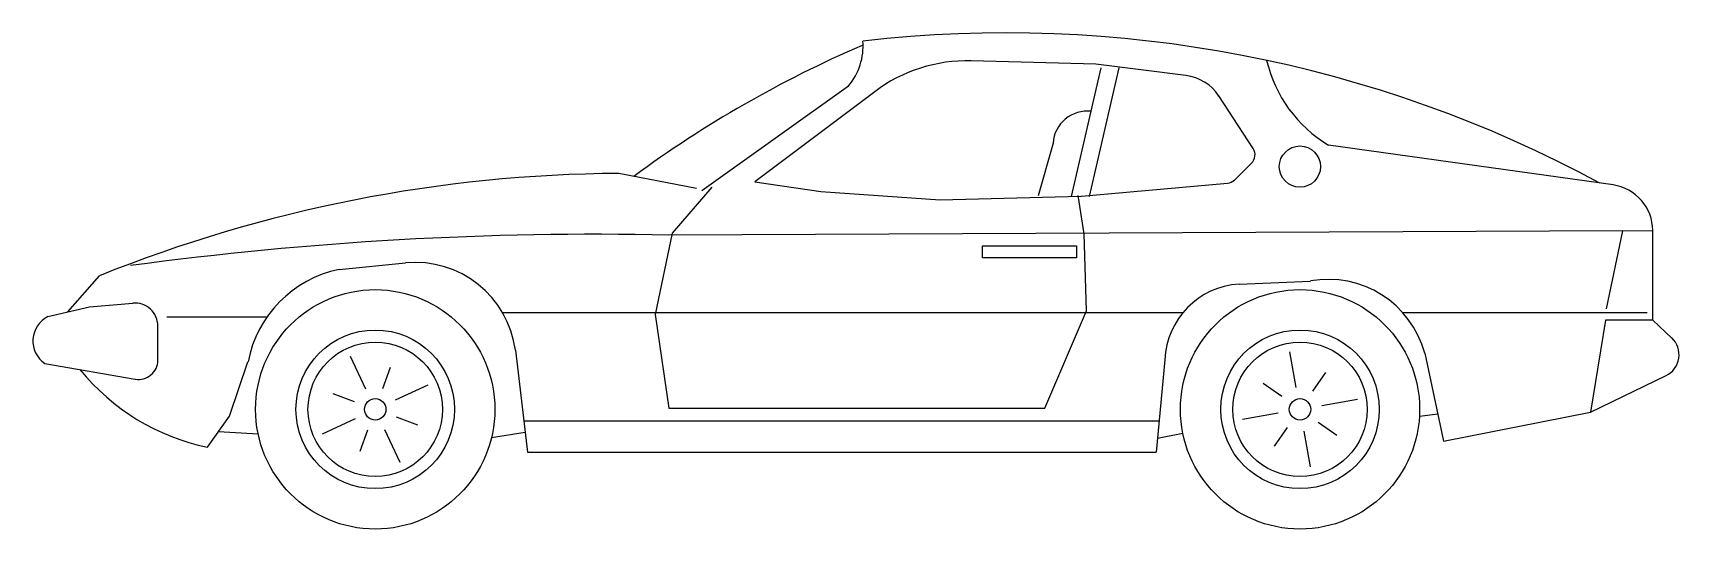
# Model space of a CAD drawing. Header units: metres. Extents: x 0.01 to 4.02, y 0 to 1.21.
import ezdxf

# ---------------------------------------------------------------- set-up
doc = ezdxf.new("R2010")
doc.units = ezdxf.units.M

msp = doc.modelspace()

# ---------------------------------------------------------------- linework, layer by layer
for p, q in [((2.5998, 1.1327), (2.296, 1.1408)), ((2.5405, 0.8102), (2.613, 1.124)), ((2.5846, 0.8102), (2.657, 1.124)), ((2.8197, 1.1052), (2.5998, 1.1327)), ((1.639, 0.8247), (1.997, 1.0796)), ((2.0608, 1.0657), (1.7687, 0.8458)), ((2.9836, 0.9269), (2.8997, 1.0552)), ((2.4956, 0.9406), (2.4597, 0.8116)), ((3.8611, 0.8384), (3.1672, 0.9357)), ((2.9379, 0.8505), (2.9798, 0.8914)), ((1.6264, 0.8294), (1.4366, 0.8665)), ((1.7687, 0.8458), (1.9293, 0.8228)), ((1.6636, 0.8332), (1.5666, 0.7209)), ((1.9293, 0.8228), (2.2202, 0.8023)), ((2.2202, 0.8023), (2.5634, 0.8108)), ((2.5712, 0.7196), (2.5565, 0.8127)), ((2.5652, 0.8109), (2.9208, 0.8426)), ((3.8848, 0.727), (1.5592, 0.7163)), ((3.845, 0.5366), (3.8848, 0.727)), ((3.8848, 0.727), (3.9578, 0.7272)), ((3.9578, 0.5086), (3.9578, 0.7272)), ((1.5666, 0.7209), (1.5254, 0.5225)), ((2.3236, 0.6611), (2.3236, 0.6898)), ((2.3236, 0.6898), (2.5529, 0.6898)), ((2.5529, 0.6898), (2.5529, 0.6611)), ((2.5772, 0.5316), (2.5712, 0.7196)), ((0.7547, 0.6325), (0.917, 0.6487)), ((2.5529, 0.6611), (2.3236, 0.6611)), ((0.0931, 0.529), (0.1706, 0.6171)), ((2.9491, 0.5969), (3.1232, 0.6044)), ((0.0448, 0.5178), (0.1462, 0.5414)), ((0.1462, 0.5414), (0.2518, 0.5505)), ((1.1534, 0.5274), (2.8125, 0.5274)), ((1.5254, 0.5225), (1.5591, 0.2943)), ((2.4754, 0.2943), (2.5772, 0.5316)), ((3.3482, 0.5274), (3.944, 0.5274)), ((0.3128, 0.4113), (0.3128, 0.4946)), ((0.5787, 0.5163), (0.3349, 0.5163)), ((3.8428, 0.5086), (3.8061, 0.285)), ((3.9578, 0.5086), (3.8428, 0.5086)), ((4.0041, 0.4655), (3.9578, 0.5086)), ((0.037, 0.4032), (0.258, 0.3652)), ((0.4873, 0.2754), (0.5327, 0.4073)), ((0.82, 0.3408), (0.7828, 0.4206)), ((1.1847, 0.4356), (1.2143, 0.1876)), ((2.7685, 0.4127), (2.747, 0.1876)), ((3.0884, 0.345), (3.0731, 0.4318)), ((3.4018, 0.4285), (3.4476, 0.2143)), ((0.8614, 0.3426), (0.8803, 0.3944)), ((3.1288, 0.3361), (3.1605, 0.3812)), ((3.8061, 0.285), (3.9903, 0.3738)), ((0.792, 0.3102), (0.7402, 0.3291)), ((0.892, 0.3146), (0.9718, 0.3518)), ((3.0534, 0.3228), (3.0082, 0.3544)), ((1.5591, 0.2943), (2.4754, 0.2943)), ((3.0444, 0.2823), (2.9577, 0.267)), ((3.1511, 0.3011), (3.2379, 0.3164)), ((3.4476, 0.2143), (3.8061, 0.285)), ((0.4337, 0.1993), (0.4873, 0.2754)), ((0.7938, 0.2688), (0.7139, 0.2316)), ((0.8658, 0.2426), (0.903, 0.1628)), ((0.8938, 0.2732), (0.9456, 0.2543)), ((1.2052, 0.2635), (2.7542, 0.2635)), ((3.0667, 0.2473), (3.0351, 0.2022)), ((3.1421, 0.2606), (3.1873, 0.229)), ((3.4336, 0.2796), (3.389, 0.2743)), ((0.4609, 0.238), (0.5574, 0.2319)), ((0.8244, 0.2408), (0.8055, 0.189)), ((1.2086, 0.2356), (1.1262, 0.2224)), ((2.7502, 0.2216), (2.8119, 0.2335)), ((3.1072, 0.2384), (3.1225, 0.1516)), ((1.2143, 0.1876), (2.747, 0.1876))]:
    msp.add_line(p, q)
for centre, radius in [((3.0975, 0.8832), 0.0502), ((0.8429, 0.2917), 0.2917), ((3.0978, 0.2917), 0.2917), ((0.8429, 0.2917), 0.1932), ((3.0978, 0.2917), 0.1932), ((0.8429, 0.2917), 0.1639), ((3.0978, 0.2917), 0.1639), ((0.8429, 0.2917), 0.0261), ((3.0978, 0.2917), 0.0261)]:
    msp.add_circle(centre, radius)
for centre, radius, start, end in [((2.3819, -1.8353), 3.0442, 61.6196, 96.5984), ((3.1627, -1.4451), 2.8575, 113.3534, 126.2465), ((1.8813, 1.1771), 0.1512, 319.9069, 4.4025), ((2.286, 0.7666), 0.3744, 88.4688, 126.9706), ((3.335, 1.2166), 0.3272, 193.1854, 239.1533), ((2.8057, 0.9937), 0.1123, 33.1821, 82.8586), ((2.579, 0.9347), 0.0837, 83.5241, 175.9575), ((2.9601, 0.9115), 0.0281, 314.3334, 33.1821), ((1.4583, -2.5812), 3.4478, 90.3607, 111.9314), ((2.9183, 0.8706), 0.0281, 275.1074, 314.3334), ((2.5627, 0.8388), 0.0281, 271.4097, 275.1074), ((3.8455, 0.7272), 0.1123, 359.991, 82.0225), ((1.3795, -7.7294), 8.4476, 88.78118, 97.7125), ((0.9406, 0.4036), 0.2462, 7.4737, 95.5038), ((0.8126, 0.3534), 0.285, 101.7033, 169.0834), ((3.1669, 0.3651), 0.2433, 15.1091, 100.355), ((2.9611, 0.4045), 0.1928, 93.5675, 177.5653), ((0.2566, 0.4946), 0.0562, 0, 94.9448), ((0.0752, 0.4582), 0.0669, 117.0337, 235.18), ((3.9659, 0.4244), 0.0562, 295.7411, 47.0953), ((0.266, 0.4113), 0.0468, 260.2315, 0), ((0.5465, 0.735), 0.5474, 219.2705, 258.1038)]:
    msp.add_arc(centre, radius, start, end)

doc.saveas('drawing.dxf')
